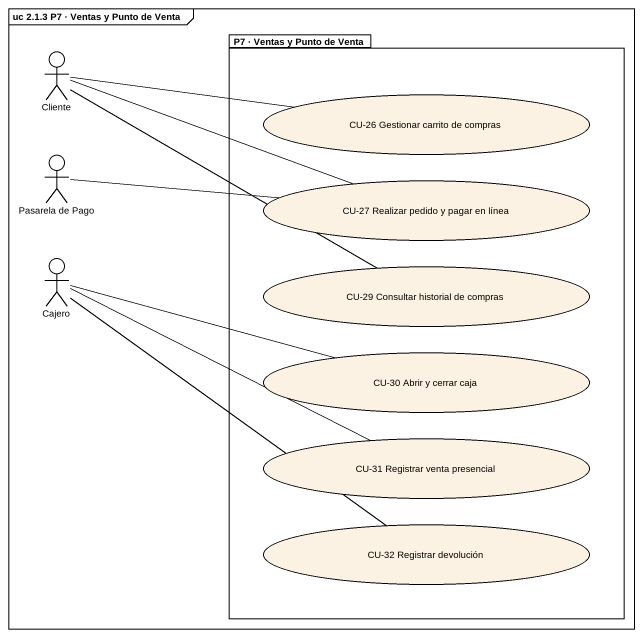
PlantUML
@startuml
mainframe uc 2.1.3 P7 · Ventas y Punto de Venta
actor Cliente
package "P7 · Ventas y Punto de Venta" as P7_Ventas_y_Punto_de_Venta {
  usecase "CU-26 Gestionar carrito de compras" as CU_26_Gestionar_carrito_de
  usecase "CU-27 Realizar pedido y pagar en línea" as CU_27_Realizar_pedido_y
  usecase "CU-29 Consultar historial de compras" as CU_29_Consultar_historial
  usecase "CU-30 Abrir y cerrar caja" as CU_30_Abrir_y_cerrar_caja
  usecase "CU-31 Registrar venta presencial" as CU_31_Registrar_venta
  usecase "CU-32 Registrar devolución" as CU_32_Registrar_devolución
}
actor "Pasarela de Pago" as Pasarela_de_Pago
actor Cajero
Cliente -right- CU_26_Gestionar_carrito_de
Cliente -right- CU_27_Realizar_pedido_y
Cliente -right- CU_29_Consultar_historial
Pasarela_de_Pago -right- CU_27_Realizar_pedido_y
Cajero -right- CU_30_Abrir_y_cerrar_caja
Cajero -right- CU_31_Registrar_venta
Cajero -- CU_32_Registrar_devolución
@enduml
